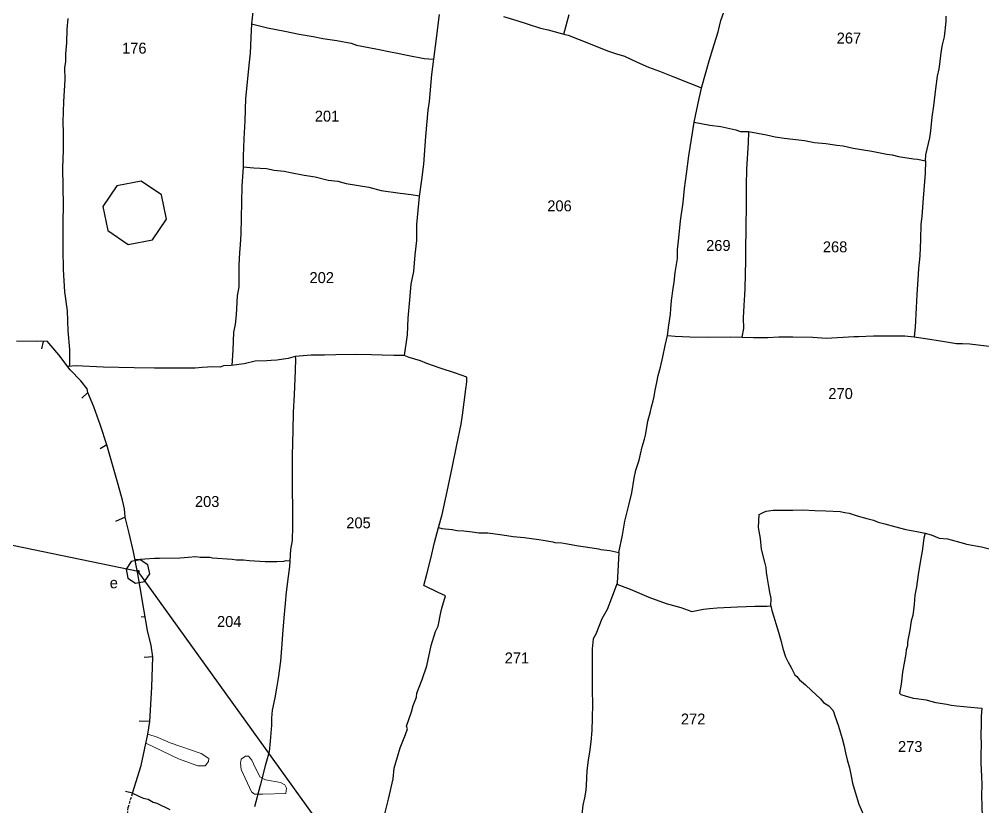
# Model space of a CAD drawing. Header units: millimetres. Extents: x -8 to 13596, y -8 to 3042.
# Drawn here: x 157.3 to 333.1, y 158.8 to 302.5 of the extents above; entities that cross this region are included whole.
import ezdxf

# ---------------------------------------------------------------- set-up
doc = ezdxf.new("R2010")
doc.units = ezdxf.units.MM
doc.header["$MEASUREMENT"] = 0
doc.linetypes.add('DASHED', pattern=[0.75, 0.5, -0.25])
for name, color, linetype in [('Image', 7, 'Continuous'), ('Line_Traverse', 160, 'Continuous'), ('Poly_Village_Bndry', 250, 'Continuous'), ('Sym_Stone_Munara', 250, 'Continuous'), ('Sym_Traverse_Stone', 5, 'Continuous'), ('Text_Survey_Gat_No', 7, 'Continuous'), ('Text_Traverse_Stone', 5, 'Continuous')]:
    doc.layers.add(name, color=color, linetype=linetype)
doc.layers.add('Line_Miscellaneous', color=4, linetype='Continuous', lineweight=20)
doc.layers.add('Poly_Survey_Bndry', color=250, linetype='Continuous', lineweight=30)
doc.styles.add('Roman', font='Sakal_Marathi_N_Ship.TTF')
doc.styles.add('Text Map', font='')
doc.styles.get('Text Map').set_extended_font_data('Sakal Marathi')
picture_1 = doc.add_image_def('image1.jpg', size_in_pixel=(8950, 12638))

# ---------------------------------------------------------------- blocks, each defined once
blk = doc.blocks.new('Sym_Traverse_Stone')
at = {"layer": 'Sym_Traverse_Stone'}
blk.add_lwpolyline([(3.223, -0.65), (2.739, 1.819), (0.65, 3.223), (-1.819, 2.739), (-3.223, 0.65), (-2.739, -1.819), (-0.65, -3.223), (1.819, -2.739)], close=True, dxfattribs=at)
blk = doc.blocks.new('MINOR TRAVERSE STATION')
at = {"linetype": 'Continuous'}
blk.add_hatch(color=0, dxfattribs=at).paths.add_polyline_path([(0.088, 0, 1), (-0.088, 0, 1)])
at = {"color": 0, "const_width": 0.00123}
blk.add_lwpolyline([(0.859, -0.557), (0, 1.044), (-0.859, -0.557)], close=True, dxfattribs=at)
at = {"color": 0}
blk.add_circle((0, 0), 0.0879, dxfattribs=at)

msp = doc.modelspace()

# ---------------------------------------------------------------- linework, layer by layer
at = {"layer": 'Line_Miscellaneous'}
for points in [[(180.36, 170.37), (186.33, 167.51), (189.86, 166.22), (191.21, 166.22), (191.82, 167.04), (191.86, 167.56), (190.47, 168.5), (184.8, 170.45), (182.42, 171.49), (180.71, 172.01)], [(198.53, 168.02), (197.78, 167.47), (197.62, 166.71), (197.75, 165.59), (199.64, 161.49), (200.16, 161.09), (201.7, 161.08), (205.91, 161.17), (206.05, 162.18), (205.73, 162.81), (204.91, 163.19), (202.22, 163.69), (201.17, 164.22), (200.01, 166.64), (199.71, 167.27), (199.07, 167.99), (198.53, 168.02)]]:
    msp.add_lwpolyline(points, dxfattribs=at)
at = {"layer": 'Line_Traverse'}
msp.add_lwpolyline([(55.14, 446.99), (100.19, 454.58), (104.47, 455.78), (224.77, 473.11), (461.17, 463.41), (418.9, 266.35), (473.54, 223.76), (408.25, 162.09), (348.15, 91.29), (230.73, 129.78), (178.95, 201.71), (100.39, 217.95), (74.08, 298.71), (55.02, 301.46)], dxfattribs=at)
at = {"layer": 'Poly_Survey_Bndry'}
for points in [[(200.11, 306.01), (199.67, 301.63), (199.53, 299.15), (199.4, 296.3), (199.14, 294.11), (198.81, 290.39), (198.52, 288.03), (198.43, 283.93), (198.27, 280.66), (198.12, 277.47), (198.13, 275.55), (197.9, 272.04), (197.74, 266.21), (197.72, 263.35), (197.55, 261.32), (197.43, 259.92), (197.34, 257.59), (197.3, 253.66), (197, 252.02), (196.83, 248.53), (196.63, 246.77), (196.37, 245.36), (196.22, 242.12), (196.05, 239.3)], [(166.46, 239.12), (166.49, 242.2), (166.2, 245.65), (166.03, 249.27), (165.57, 252.77), (165.35, 256.83), (165.26, 260.49), (165.27, 263.6), (165.25, 265.41), (165.31, 268.6), (165.29, 271.85), (165.22, 275.44), (165.33, 278.51), (165.33, 281.74), (165.26, 283.78), (165.4, 287.39), (165.64, 291.46), (165.56, 293.68), (165.74, 294.72), (165.76, 296.19), (165.92, 298.16), (166.02, 300.66), (166.16, 302.61)], [(233.91, 303.34), (233.17, 297.59), (232.87, 295.21), (232.51, 292.38), (232.07, 287.49), (231.84, 285.9), (231.39, 281.11), (231.05, 276.03), (230.67, 273.17), (230.26, 270.16), (229.75, 265.01), (229.75, 262.1), (229.47, 259.49), (229.2, 256.43), (228.73, 254.17), (228.46, 251.27), (228.18, 247.91), (228.08, 244.87), (227.53, 241.15), (225.63, 241.14), (223.49, 241.21), (221.56, 241.27), (218.7, 241.28), (215.06, 241.25), (212.98, 241.19), (210.55, 241.16), (207.59, 240.92), (206.31, 240.59), (204.25, 240.26), (203.25, 240.23), (202.44, 240.12), (200.29, 240.09), (198.32, 239.63), (195.94, 239.28), (194.56, 239.24), (193.92, 239.01), (192.58, 239.05), (190.65, 238.96), (189.37, 238.8), (186.2, 238.79), (184, 238.79), (181.95, 238.83), (178.22, 238.86), (172.56, 239.02), (167.63, 239.22), (166.12, 239.09)], [(245.65, 302.97), (248.07, 302.27), (250.15, 301.57), (252.36, 300.88), (253.78, 300.53), (255.98, 299.96), (256.66, 299.78), (257.6, 303.34)], [(269.46, 218.72), (269.8, 220.19), (270.38, 222.03), (270.67, 223.1), (270.93, 224.46), (271.36, 225.85), (271.58, 226.59), (271.87, 228.33), (272.01, 229.17), (272.45, 230.89), (272.67, 231.76), (272.94, 232.84), (273.15, 233.65), (273.29, 234.78), (273.64, 236.22), (273.88, 237.46), (274.28, 239.02), (274.7, 240.91), (275.15, 242.96), (275.55, 244.75), (275.83, 246.66), (276.12, 248.64), (276.17, 249.63), (276.31, 251.16), (276.61, 253.32), (276.76, 254.49), (276.96, 256.28), (277.37, 258.8), (277.41, 260.42), (277.63, 262.6), (277.94, 265.69), (278.44, 269.05), (278.7, 271.57), (279.04, 274.3), (279.46, 277.54), (279.95, 280.57), (280.46, 283.68), (281.33, 288.05), (281.81, 290.15), (283.19, 294.91), (284.06, 297.87), (284.81, 300.17), (285.29, 302.24), (285.83, 303.77)], [(290.33, 281.98), (293.63, 281.42), (295.25, 281.01), (296.89, 280.76), (300.58, 280.38), (302.42, 280), (304.49, 279.78), (306.45, 279.48), (307.61, 279.39), (309.44, 278.93), (312.89, 278.4), (315.6, 277.88), (316.57, 277.75), (317.72, 277.42), (320.49, 276.98), (321.23, 276.96), (322.68, 276.65), (322.73, 277.75), (323.43, 280.84), (323.63, 282.14), (323.86, 284.6), (324.2, 286.7), (324.52, 289.78), (324.85, 292.09), (325.13, 293.46), (325.29, 294.27), (325.53, 296.4), (325.78, 297.81), (326.12, 299.27), (326.41, 302.09), (326.43, 303.03)], [(199.67, 301.63), (201.34, 301.2), (202.58, 300.89), (205.71, 300.33), (208.34, 299.78), (210.91, 299.35), (212.65, 298.96), (215.23, 298.58), (217.81, 298.1), (218.81, 297.77), (222.36, 297.1), (225.34, 296.5), (225.99, 296.37), (228.03, 295.95), (231.16, 295.32), (232.87, 295.21)], [(256.66, 299.78), (257.41, 299.58), (261.43, 298), (264.59, 296.7), (266.29, 296.14), (267.75, 295.72), (270.06, 294.67), (272.08, 293.76), (274.11, 293), (276.52, 292.02), (279.76, 290.74), (281.77, 289.95)], [(280.46, 283.68), (283.32, 283.15), (285.29, 282.94), (288.04, 282.31), (288.91, 281.98), (290.33, 281.98), (290.3, 279.93), (289.96, 275.16), (289.93, 272.12), (289.9, 268.85), (289.86, 264.23), (289.82, 260.53), (289.8, 258.51), (289.67, 253.33), (289.6, 252.18), (289.49, 250.26), (289.36, 248.01), (289.45, 246.02), (289.14, 244.47)], [(322.68, 276.65), (322.58, 274.4), (322.25, 269.84), (322.01, 266.49), (321.82, 265.08), (321.76, 262.31), (321.62, 259.34), (321.4, 257), (321.28, 255.01), (321.11, 252.25), (320.98, 249.85), (320.78, 246.3), (320.62, 244.56)], [(198.13, 275.55), (200.05, 275.37), (202.37, 275.26), (203.77, 274.93), (205.63, 274.78), (206.78, 274.54), (209.26, 274.03), (211.29, 273.72), (213.66, 273.1), (215.42, 272.91), (216.89, 272.51), (221.06, 271.82), (223.32, 271.21), (226.78, 270.77), (227.32, 270.7), (228.81, 270.51), (230.28, 270.28)], [(275.55, 244.75), (276.99, 244.63), (279.65, 244.51), (282.97, 244.45), (287, 244.53), (291.28, 244.42), (293.91, 244.43), (295.88, 244.52), (298.45, 244.51), (302.08, 244.44), (304.56, 244.3), (307.66, 244.48), (309.58, 244.59), (310.45, 244.57), (313.19, 244.72), (315.94, 244.73), (317.99, 244.74), (318.92, 244.74), (320.62, 244.56), (322.67, 244.22), (325.79, 243.71), (328.3, 243.33), (329.41, 243.29), (330.74, 243.23), (334.27, 242.84)], [(207.59, 240.92), (207.67, 240.54), (207.63, 238.37), (207.44, 233.93), (207.27, 230.76), (207.18, 227.41), (207.08, 222.85), (207.05, 216.41), (207.13, 213.46), (207.11, 209.94), (207.09, 207.39), (206.77, 205.7), (206.56, 202.62), (206.23, 199.88), (205.92, 197.41), (205.82, 196.52), (205.59, 193.93), (205.34, 191.07), (205.12, 187.69), (204.96, 185.35), (204.48, 182.22), (204.23, 180.43), (203.87, 178.66), (203.42, 176.42), (203.28, 174.94), (203.32, 173.69), (203.03, 170.72), (202.85, 168.81), (202.13, 166.23), (201.24, 162.67), (200.19, 158.74)], [(223.85, 156.98), (224.64, 160.16), (225.5, 163.85), (225.68, 165.81), (226.79, 169.55), (227.73, 171.98), (228.11, 172.97), (227.93, 173.51), (228.83, 176.08), (229.16, 177.23), (229.78, 178.79), (229.83, 179.48), (230.81, 182.01), (231.62, 184.52), (232.42, 188.18), (233.25, 190.79), (233.69, 191.75), (234.22, 194.23), (234.39, 195.04), (235.06, 197.24), (233.69, 197.89), (231.09, 199.13), (231.62, 201.21), (232.35, 204.11), (233.06, 206.98), (233.76, 209.73), (234.42, 212.12), (235.34, 216.31), (236.29, 220.62), (237.09, 224.84), (237.89, 228.57), (238.17, 230.22), (238.78, 234.97), (238.95, 236.29), (238.96, 237.16), (236.88, 237.9), (234.06, 238.79), (231.63, 239.66), (230.51, 240.14), (228.4, 240.77), (227.53, 241.15)], [(266.67, 205.17), (267.35, 208.33), (267.76, 210.87), (268.57, 214.07), (269.07, 216.06), (269.46, 218.72)], [(266.32, 199.41), (268.73, 198.46), (272.14, 197.02), (275.31, 195.89), (277.99, 195.12), (280.02, 194.42), (282.15, 194.81), (283.21, 194.98), (284.65, 195.07), (288.36, 195.29), (291.53, 195.41), (293.77, 195.37), (294.46, 195.42), (294.48, 196.78), (294.22, 197.93), (294.05, 198.96), (293.77, 200.79), (293.67, 201.61), (293.58, 202.41), (293.36, 203.4), (292.74, 205.76), (292.52, 207.71), (292.21, 209.76), (292.28, 212.14), (293.17, 212.56), (293.55, 212.7), (294.84, 212.9), (296.92, 212.89), (298.45, 212.92), (300.21, 212.94), (302.44, 212.87), (304.47, 212.75), (307.07, 212.68), (307.95, 212.5), (308.74, 212.37), (310.18, 211.85), (311.95, 211.35), (313.15, 211.05), (314, 210.72), (315.22, 210.41), (317.01, 209.95), (319.1, 209.36), (321.07, 208.98), (322.63, 208.68), (323.69, 208.41), (325.16, 207.8), (326.66, 207.65), (329.78, 206.84), (330.13, 206.71), (332.89, 206.23), (336.22, 205.36)], [(233.76, 209.73), (234.38, 209.56), (236.26, 209.35), (237.19, 209.17), (238.39, 209.15), (239.93, 208.94), (241.15, 208.77), (242.76, 208.75), (245.43, 208.38), (247.4, 208.1), (249.43, 207.89), (252.09, 207.52), (252.89, 207.41), (254.62, 207.1), (255.01, 207.03), (256.31, 206.95), (256.96, 206.81), (259.32, 206.37), (261, 206.14), (262.97, 205.87), (263.43, 205.71), (265.04, 205.53), (266.67, 205.17), (266.56, 202.94), (266.39, 199.61), (265.34, 196.84), (264.55, 194.77), (263.56, 193.08), (262.47, 190.29), (262, 189.41), (261.84, 187.57), (261.82, 183.6), (261.85, 180.07), (261.87, 177.48), (261.84, 174.95), (261.78, 172.72), (261.55, 170.6), (261.35, 168.75), (261.09, 167.36), (260.87, 165.31), (260.71, 162.69), (260.66, 161.8), (260.4, 160.43), (260.14, 159.07), (259.9, 156.88)], [(322.63, 208.68), (322.38, 207.82), (322.03, 205.39), (321.68, 203.41), (321.34, 201.15), (321.02, 198.92), (320.73, 197.38), (320.59, 195.66), (320.33, 193.68), (320.06, 192.68), (319.78, 191.02), (319.46, 189.19), (319.36, 188.74), (319.36, 188.15), (319.16, 187.42), (319.09, 186.69), (318.85, 185.33), (318.44, 183.36), (318.21, 181.12), (317.89, 179.52), (318.15, 179.25), (318.94, 179.04), (320.4, 178.62), (321.02, 178.52), (322.76, 178.28), (323.41, 178.09), (324.54, 177.8), (326.58, 177.53), (327.33, 177.32), (328.36, 177.22), (329.67, 177.06), (332.22, 176.81), (332.96, 176.74), (332.84, 175.25), (332.8, 173.78), (332.78, 171.88), (332.8, 170.03), (332.75, 168.42), (332.77, 166.74), (332.89, 164.39), (332.93, 162.76), (332.89, 160.82), (332.96, 158.89), (332.98, 156.89)], [(178.41, 203.92), (181.94, 204.17), (182.86, 204.12), (186.64, 204.18), (188.11, 204.31), (189.45, 204.43), (190.26, 204.35), (192.06, 204.35), (192.54, 204.22), (196.12, 203.98), (196.93, 203.81), (198.18, 203.82), (199.24, 203.71), (202.13, 203.51), (203.56, 203.56), (204.27, 203.56), (205.54, 203.62), (205.96, 203.7), (206.63, 203.66)], [(294.46, 195.42), (294.59, 194.57), (295, 193.44), (295.34, 192.21), (295.86, 190.65), (296.34, 188.91), (296.63, 187.67), (297.11, 186.13), (297.58, 185.15), (298.19, 184.07), (298.83, 182.87), (299.17, 182.52), (299.67, 181.92), (300.74, 181), (301.87, 180), (303.52, 178.49), (304.06, 177.79), (305, 177.2), (305.75, 176.41), (305.91, 175.98), (306.04, 175.54), (306.44, 174.49), (306.78, 173.49), (307.09, 172.43), (307.46, 171.25), (307.8, 169.82), (308.09, 168.62), (308.38, 167.34), (308.78, 165.87), (309.08, 164.34), (309.32, 163.11), (309.84, 161.43), (310.5, 159.23), (311.32, 157.31)], [(177.92, 161.26), (179.86, 160.32), (180.75, 160.16), (181.71, 159.61), (182.34, 159.43), (184.76, 158.3)]]:
    msp.add_lwpolyline(points, dxfattribs=at)
at = {"layer": 'Poly_Village_Bndry'}
msp.add_lwpolyline([(177.92, 161.26), (179.49, 166.31), (180.71, 172.01), (181.06, 174.33), (181.47, 180.61), (181.62, 186.14), (181.31, 188.22), (180.63, 190.93), (179.98, 194.81), (179.32, 198.81), (178.92, 201.31), (178.13, 205.31), (177.29, 208.73), (176.57, 211.65), (176.46, 213.13), (176.11, 214.71), (175.3, 217.59), (174.21, 221.41), (173.24, 224.85), (172.06, 228.32), (170.89, 231.75), (169.79, 234.36), (169.64, 235.06), (168.49, 236.53), (166.56, 238.5), (164.5, 241.23), (162.33, 243.72), (160.38, 243.66), (156.72, 243.71)], dxfattribs=at)
at = {"layer": 'Poly_Village_Bndry', "linetype": 'DASHED'}
msp.add_lwpolyline([(174.15, 146.59), (174.81, 150.18), (175.52, 153.98), (176.7, 155.18), (177.14, 158.64), (177.91, 161.21)], dxfattribs=at)
at = {"layer": 'Sym_Stone_Munara'}
for points in [[(161.63, 243.7), (161.34, 242.35)], [(169.79, 234.36), (168.68, 233.36)], [(173.24, 224.85), (171.99, 224.07)], [(176.57, 211.65), (174.79, 210.86)], [(180.21, 193.42), (179.53, 193.4)], [(181.62, 186.14), (180.02, 186.03)], [(181.06, 174.33), (179.15, 174.39)], [(177.92, 161.26), (176.67, 161.55)]]:
    msp.add_lwpolyline(points, dxfattribs=at)

# ---------------------------------------------------------------- block references
at = {"layer": 'Sym_Stone_Munara', "xscale": 1.877313386862657, "yscale": 1.877313386862657, "zscale": 1.877313386862657}
msp.add_blockref('MINOR TRAVERSE STATION', (178.95, 201.75), dxfattribs=at)
at = {"layer": 'Sym_Traverse_Stone'}
for p, xscale, yscale, zscale in [((178.32, 267.17), 1.79520151431437, 1.79520151431437, 1.79520151431437), ((178.91, 201.71), 0.6656273457135518, 0.6656273457135518, 0.6656273457135518)]:
    msp.add_blockref('Sym_Traverse_Stone', p, dxfattribs=dict(at, xscale=xscale, yscale=yscale, zscale=zscale))

# ---------------------------------------------------------------- texts
at = {"layer": 'Text_Survey_Gat_No', "style": 'Text Map'}
for s, p in [('267', (306.46, 298.05)), ('176', (176.02, 296.21)), ('201', (211.19, 283.8)), ('206', (253.63, 267.43)), ('269', (282.62, 260.2)), ('268', (303.93, 259.95)), ('202', (210.23, 254.34)), ('270', (304.93, 233.18)), ('203', (189.32, 213.48)), ('205', (216.94, 209.59)), ('204', (193.35, 191.58)), ('271', (245.86, 184.93)), ('272', (278.02, 173.79)), ('273', (317.64, 168.77))]:
    msp.add_text(s, height=2, dxfattribs=at).set_placement(p)
at = {"layer": 'Text_Traverse_Stone', "style": 'Roman'}
msp.add_text('e', height=2, dxfattribs=at).set_placement((173.77, 198.64))

# ---------------------------------------------------------------- pictures from other files: only their frames are drawn
at = {"layer": 'Image'}
image = msp.add_image(picture_1, insert=(0, 0), size_in_units=(568.33, 802.51), dxfattribs=at)
image.dxf.flags = 7

doc.saveas('drawing.dxf')
